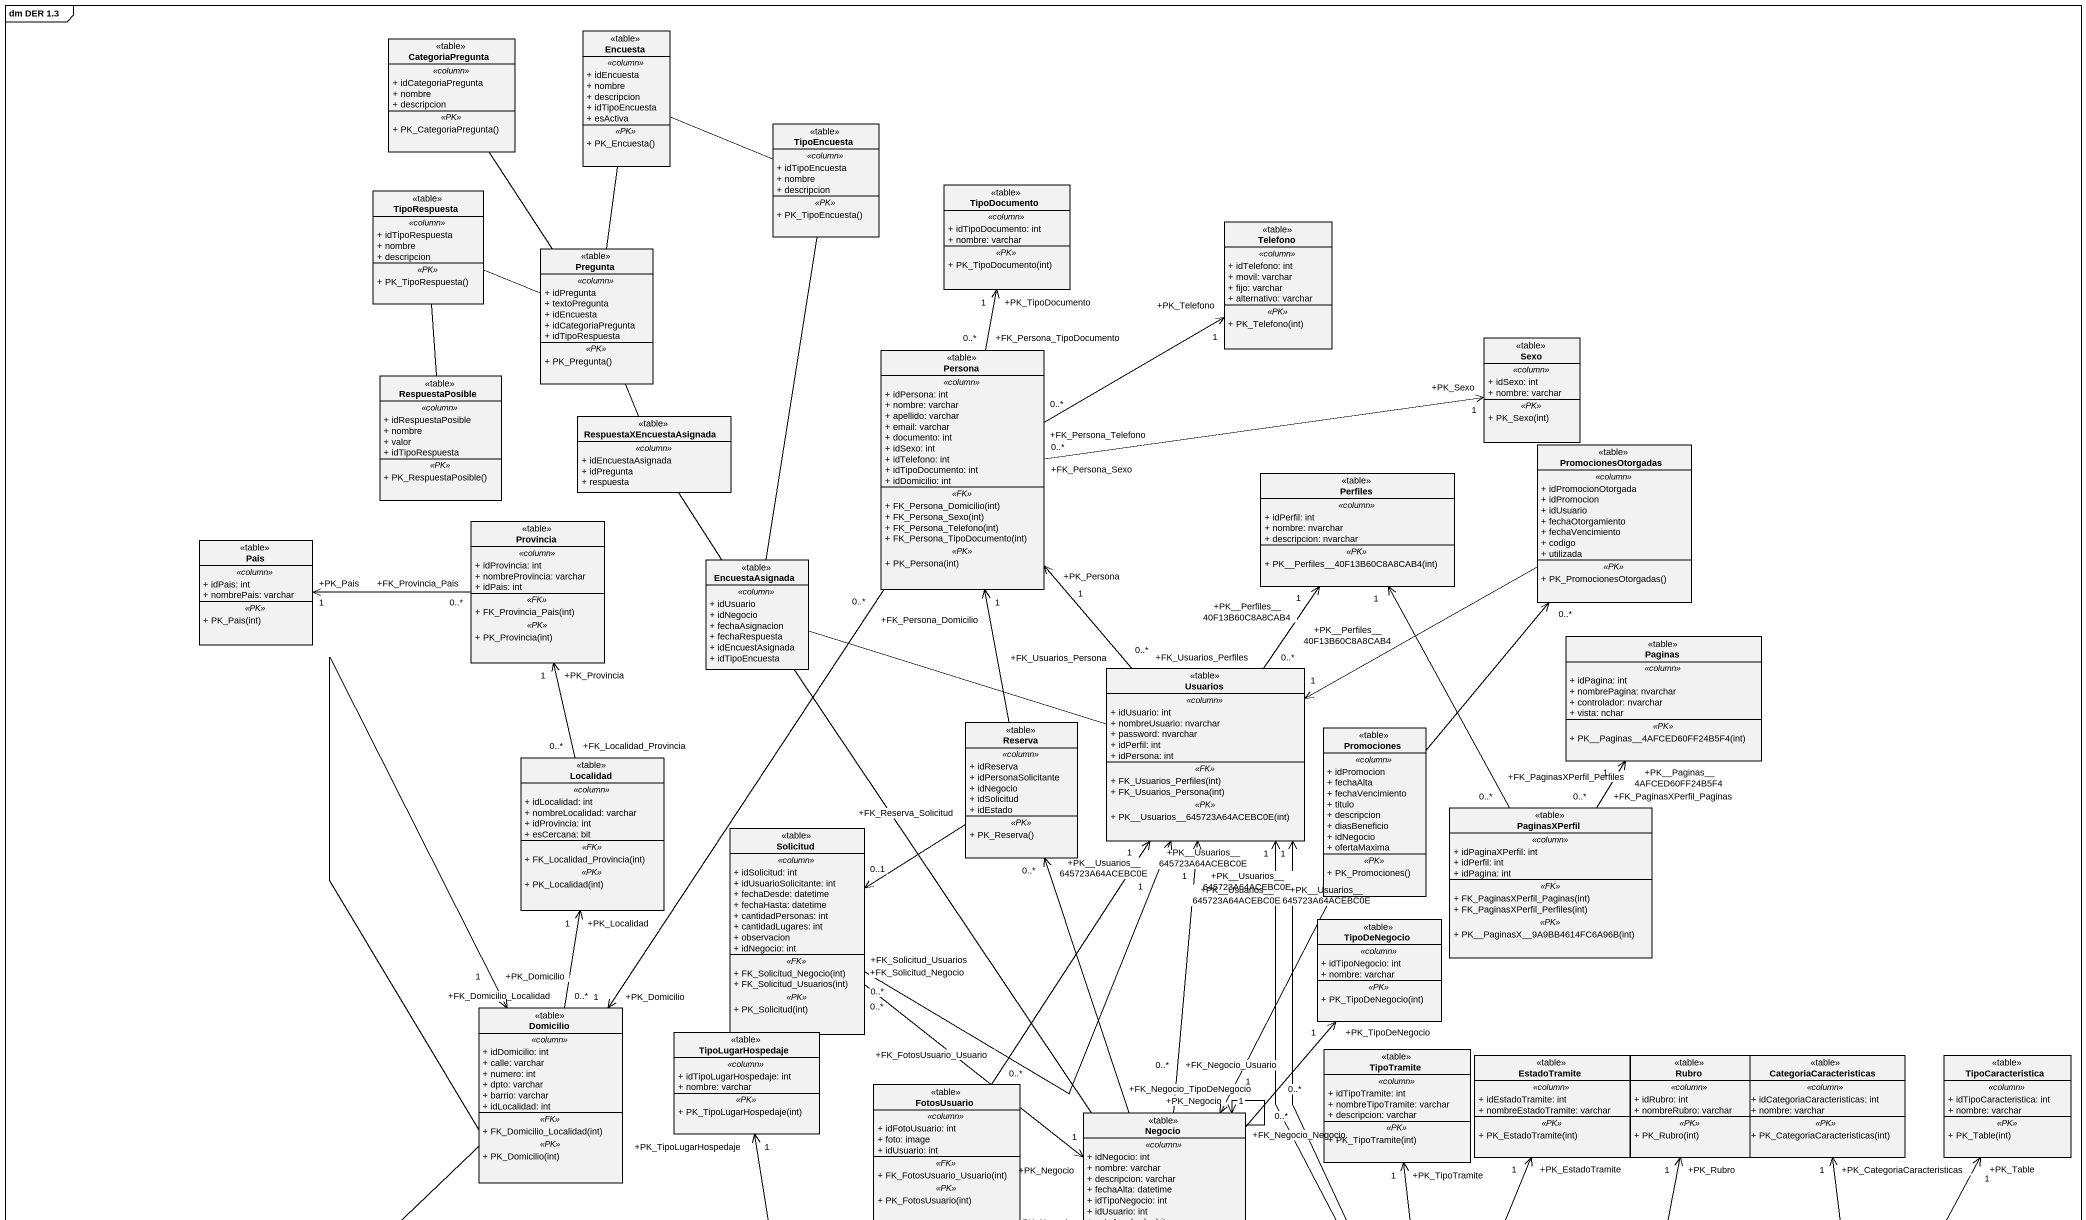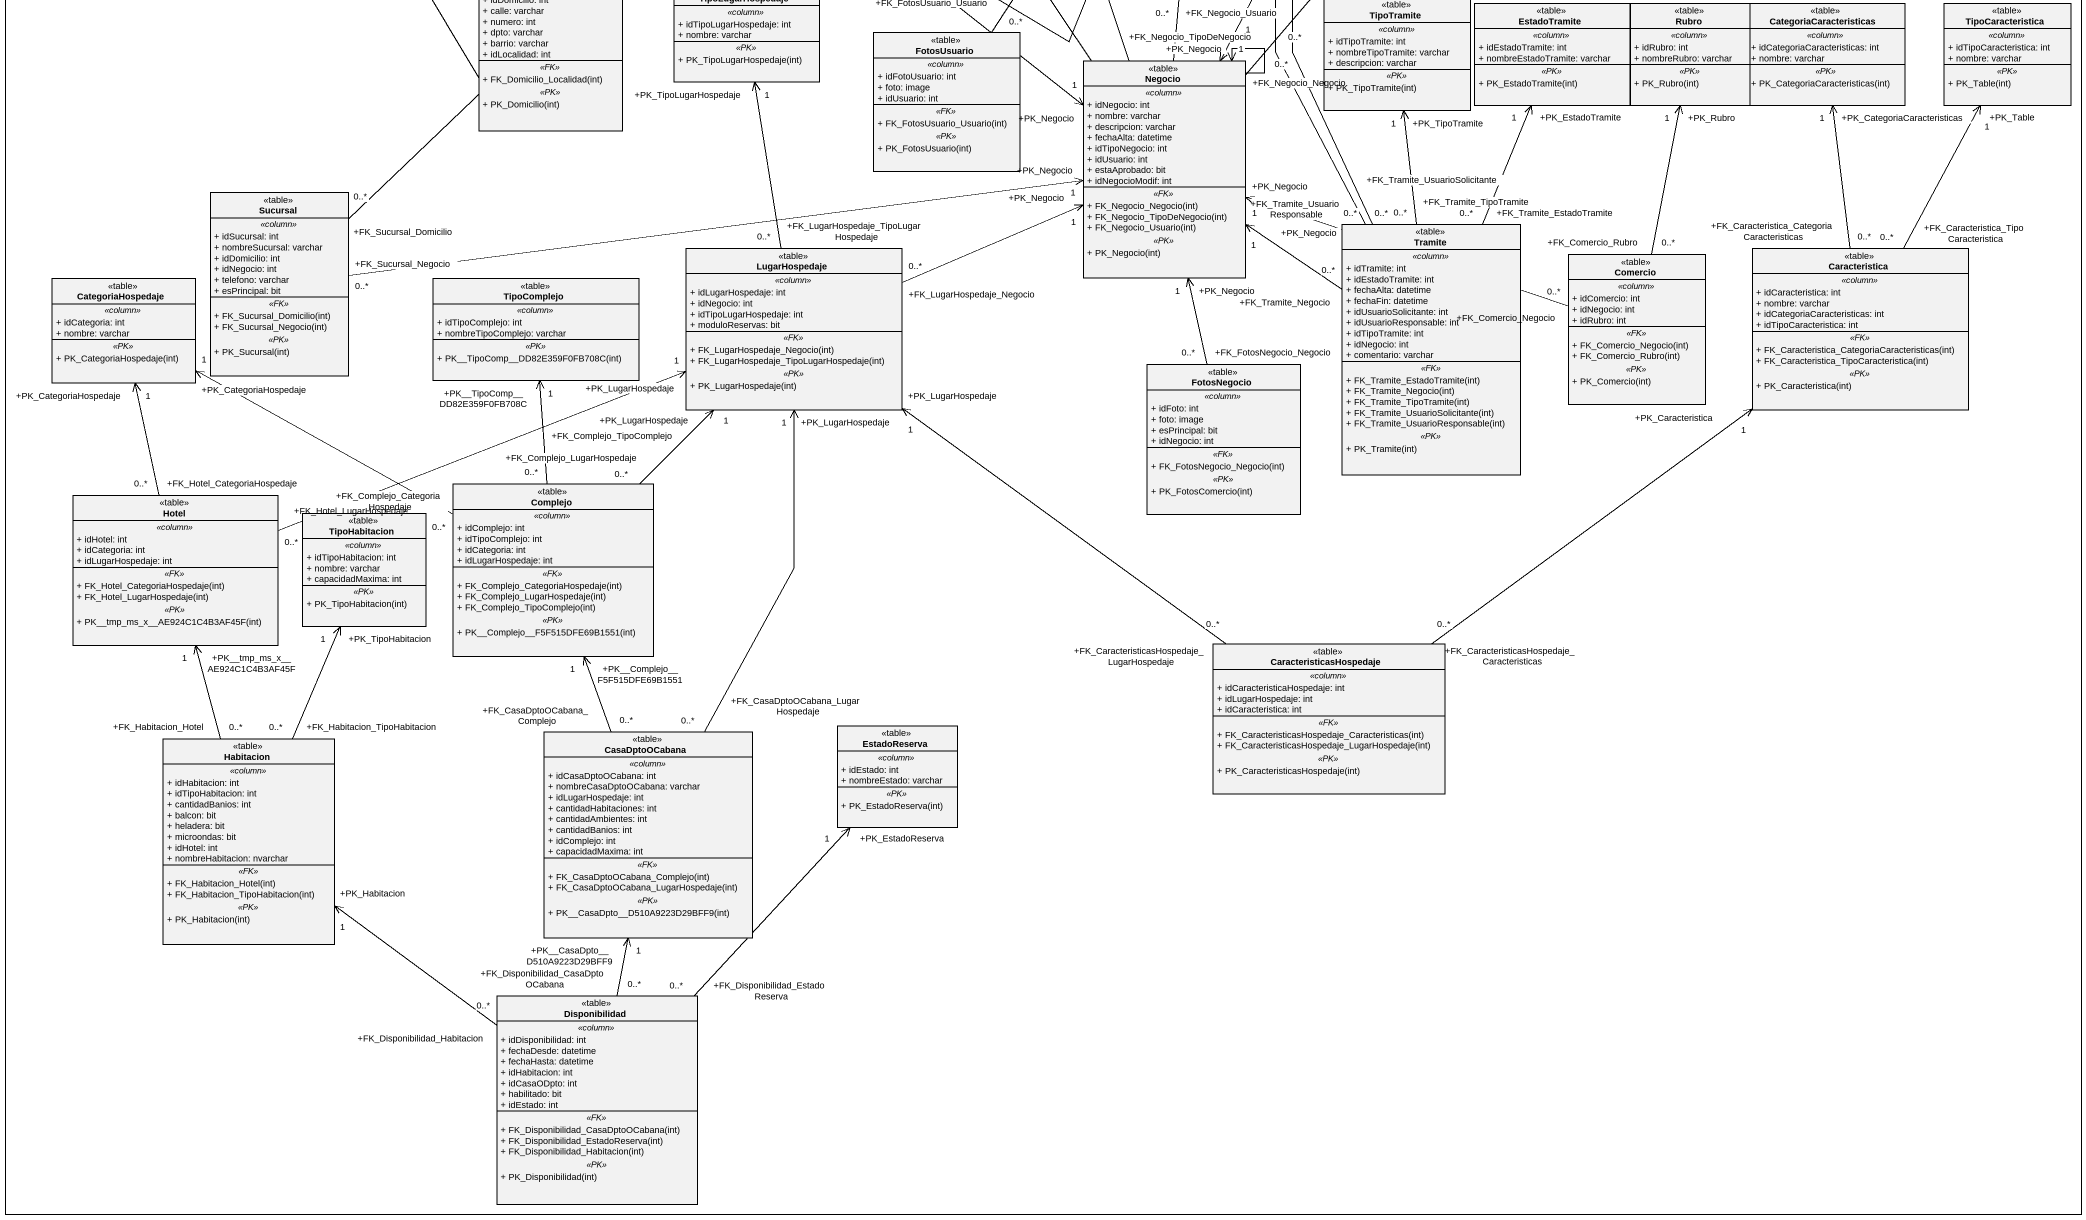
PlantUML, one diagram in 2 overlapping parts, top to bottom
@startuml
mainframe dm DER 1.3
hide circle
hide empty members
skinparam classAttributeIconSize 0
class CategoriaPregunta <<table>> {
  .. <<column>> ..
  + idCategoriaPregunta
  + nombre
  + descripcion
  .. <<PK>> ..
  + PK_CategoriaPregunta()
}
class Encuesta <<table>> {
  .. <<column>> ..
  + idEncuesta
  + nombre
  + descripcion
  + idTipoEncuesta
  + esActiva
  .. <<PK>> ..
  + PK_Encuesta()
}
class TipoEncuesta <<table>> {
  .. <<column>> ..
  + idTipoEncuesta
  + nombre
  + descripcion
  .. <<PK>> ..
  + PK_TipoEncuesta()
}
class TipoRespuesta <<table>> {
  .. <<column>> ..
  + idTipoRespuesta
  + nombre
  + descripcion
  .. <<PK>> ..
  + PK_TipoRespuesta()
}
class TipoDocumento <<table>> {
  .. <<column>> ..
  + idTipoDocumento: int
  + nombre: varchar
  .. <<PK>> ..
  + PK_TipoDocumento(int)
}
class Telefono <<table>> {
  .. <<column>> ..
  + idTelefono: int
  + movil: varchar
  + fijo: varchar
  + alternativo: varchar
  .. <<PK>> ..
  + PK_Telefono(int)
}
class Pregunta <<table>> {
  .. <<column>> ..
  + idPregunta
  + textoPregunta
  + idEncuesta
  + idCategoriaPregunta
  + idTipoRespuesta
  .. <<PK>> ..
  + PK_Pregunta()
}
class Sexo <<table>> {
  .. <<column>> ..
  + idSexo: int
  + nombre: varchar
  .. <<PK>> ..
  + PK_Sexo(int)
}
class RespuestaPosible <<table>> {
  .. <<column>> ..
  + idRespuestaPosible
  + nombre
  + valor
  + idTipoRespuesta
  .. <<PK>> ..
  + PK_RespuestaPosible()
}
class Persona <<table>> {
  .. <<column>> ..
  + idPersona: int
  + nombre: varchar
  + apellido: varchar
  + email: varchar
  + documento: int
  + idSexo: int
  + idTelefono: int
  + idTipoDocumento: int
  + idDomicilio: int
  .. <<FK>> ..
  + FK_Persona_Domicilio(int)
  + FK_Persona_Sexo(int)
  + FK_Persona_Telefono(int)
  + FK_Persona_TipoDocumento(int)
  .. <<PK>> ..
  + PK_Persona(int)
}
class RespuestaXEncuestaAsignada <<table>> {
  .. <<column>> ..
  + idEncuestaAsignada
  + idPregunta
  + respuesta
}
class PromocionesOtorgadas <<table>> {
  .. <<column>> ..
  + idPromocionOtorgada
  + idPromocion
  + idUsuario
  + fechaOtorgamiento
  + fechaVencimiento
  + codigo
  + utilizada
  .. <<PK>> ..
  + PK_PromocionesOtorgadas()
}
class Perfiles <<table>> {
  .. <<column>> ..
  + idPerfil: int
  + nombre: nvarchar
  + descripcion: nvarchar
  .. <<PK>> ..
  + PK~__Perfiles~__40F13B60C8A8CAB4(int)
}
class Pais <<table>> {
  .. <<column>> ..
  + idPais: int
  + nombrePais: varchar
  .. <<PK>> ..
  + PK_Pais(int)
}
class Provincia <<table>> {
  .. <<column>> ..
  + idProvincia: int
  + nombreProvincia: varchar
  + idPais: int
  .. <<FK>> ..
  + FK_Provincia_Pais(int)
  .. <<PK>> ..
  + PK_Provincia(int)
}
class EncuestaAsignada <<table>> {
  .. <<column>> ..
  + idUsuario
  + idNegocio
  + fechaAsignacion
  + fechaRespuesta
  + idEncuestAsignada
  + idTipoEncuesta
}
class Paginas <<table>> {
  .. <<column>> ..
  + idPagina: int
  + nombrePagina: nvarchar
  + controlador: nvarchar
  + vista: nchar
  .. <<PK>> ..
  + PK~__Paginas~__4AFCED60FF24B5F4(int)
}
class Usuarios <<table>> {
  .. <<column>> ..
  + idUsuario: int
  + nombreUsuario: nvarchar
  + password: nvarchar
  + idPerfil: int
  + idPersona: int
  .. <<FK>> ..
  + FK_Usuarios_Perfiles(int)
  + FK_Usuarios_Persona(int)
  .. <<PK>> ..
  + PK~__Usuarios~__645723A64ACEBC0E(int)
}
class Reserva <<table>> {
  .. <<column>> ..
  + idReserva
  + idPersonaSolicitante
  + idNegocio
  + idSolicitud
  + idEstado
  .. <<PK>> ..
  + PK_Reserva()
}
class Promociones <<table>> {
  .. <<column>> ..
  + idPromocion
  + fechaAlta
  + fechaVencimiento
  + titulo
  + descripcion
  + diasBeneficio
  + idNegocio
  + ofertaMaxima
  .. <<PK>> ..
  + PK_Promociones()
}
class Localidad <<table>> {
  .. <<column>> ..
  + idLocalidad: int
  + nombreLocalidad: varchar
  + idProvincia: int
  + esCercana: bit
  .. <<FK>> ..
  + FK_Localidad_Provincia(int)
  .. <<PK>> ..
  + PK_Localidad(int)
}
class PaginasXPerfil <<table>> {
  .. <<column>> ..
  + idPaginaXPerfil: int
  + idPerfil: int
  + idPagina: int
  .. <<FK>> ..
  + FK_PaginasXPerfil_Paginas(int)
  + FK_PaginasXPerfil_Perfiles(int)
  .. <<PK>> ..
  + PK~__PaginasX~__9A9BB4614FC6A96B(int)
}
class Solicitud <<table>> {
  .. <<column>> ..
  + idSolicitud: int
  + idUsuarioSolicitante: int
  + fechaDesde: datetime
  + fechaHasta: datetime
  + cantidadPersonas: int
  + cantidadLugares: int
  + observacion
  + idNegocio: int
  .. <<FK>> ..
  + FK_Solicitud_Negocio(int)
  + FK_Solicitud_Usuarios(int)
  .. <<PK>> ..
  + PK_Solicitud(int)
}
class TipoDeNegocio <<table>> {
  .. <<column>> ..
  + idTipoNegocio: int
  + nombre: varchar
  .. <<PK>> ..
  + PK_TipoDeNegocio(int)
}
class Domicilio <<table>> {
  .. <<column>> ..
  + idDomicilio: int
  + calle: varchar
  + numero: int
  + dpto: varchar
  + barrio: varchar
  + idLocalidad: int
  .. <<FK>> ..
  + FK_Domicilio_Localidad(int)
  .. <<PK>> ..
  + PK_Domicilio(int)
}
class TipoLugarHospedaje <<table>> {
  .. <<column>> ..
  + idTipoLugarHospedaje: int
  + nombre: varchar
  .. <<PK>> ..
  + PK_TipoLugarHospedaje(int)
}
class FotosUsuario <<table>> {
  .. <<column>> ..
  + idFotoUsuario: int
  + foto: image
  + idUsuario: int
  .. <<FK>> ..
  + FK_FotosUsuario_Usuario(int)
  .. <<PK>> ..
  + PK_FotosUsuario(int)
}
class TipoTramite <<table>> {
  .. <<column>> ..
  + idTipoTramite: int
  + nombreTipoTramite: varchar
  + descripcion: varchar
  .. <<PK>> ..
  + PK_TipoTramite(int)
}
class EstadoTramite <<table>> {
  .. <<column>> ..
  + idEstadoTramite: int
  + nombreEstadoTramite: varchar
  .. <<PK>> ..
  + PK_EstadoTramite(int)
}
class Rubro <<table>> {
  .. <<column>> ..
  + idRubro: int
  + nombreRubro: varchar
  .. <<PK>> ..
  + PK_Rubro(int)
}
class CategoriaCaracteristicas <<table>> {
  .. <<column>> ..
  + idCategoriaCaracteristicas: int
  + nombre: varchar
  .. <<PK>> ..
  + PK_CategoriaCaracteristicas(int)
}
class TipoCaracteristica <<table>> {
  .. <<column>> ..
  + idTipoCaracteristica: int
  + nombre: varchar
  .. <<PK>> ..
  + PK_Table(int)
}
class Negocio <<table>> {
  .. <<column>> ..
  + idNegocio: int
  + nombre: varchar
  + descripcion: varchar
  + fechaAlta: datetime
  + idTipoNegocio: int
  + idUsuario: int
  + estaAprobado: bit
  + idNegocioModif: int
  .. <<FK>> ..
  + FK_Negocio_Negocio(int)
  + FK_Negocio_TipoDeNegocio(int)
  + FK_Negocio_Usuario(int)
  .. <<PK>> ..
  + PK_Negocio(int)
}
class Sucursal <<table>> {
  .. <<column>> ..
  + idSucursal: int
  + nombreSucursal: varchar
  + idDomicilio: int
  + idNegocio: int
  + telefono: varchar
  + esPrincipal: bit
  .. <<FK>> ..
  + FK_Sucursal_Domicilio(int)
  + FK_Sucursal_Negocio(int)
  .. <<PK>> ..
  + PK_Sucursal(int)
}
class Tramite <<table>> {
  .. <<column>> ..
  + idTramite: int
  + idEstadoTramite: int
  + fechaAlta: datetime
  + fechaFin: datetime
  + idUsuarioSolicitante: int
  + idUsuarioResponsable: int
  + idTipoTramite: int
  + idNegocio: int
  + comentario: varchar
  .. <<FK>> ..
  + FK_Tramite_EstadoTramite(int)
  + FK_Tramite_Negocio(int)
  + FK_Tramite_TipoTramite(int)
  + FK_Tramite_UsuarioSolicitante(int)
  + FK_Tramite_UsuarioResponsable(int)
  .. <<PK>> ..
  + PK_Tramite(int)
}
class LugarHospedaje <<table>> {
  .. <<column>> ..
  + idLugarHospedaje: int
  + idNegocio: int
  + idTipoLugarHospedaje: int
  + moduloReservas: bit
  .. <<FK>> ..
  + FK_LugarHospedaje_Negocio(int)
  + FK_LugarHospedaje_TipoLugarHospedaje(int)
  .. <<PK>> ..
  + PK_LugarHospedaje(int)
}
class Comercio <<table>> {
  .. <<column>> ..
  + idComercio: int
  + idNegocio: int
  + idRubro: int
  .. <<FK>> ..
  + FK_Comercio_Negocio(int)
  + FK_Comercio_Rubro(int)
  .. <<PK>> ..
  + PK_Comercio(int)
}
class Caracteristica <<table>> {
  .. <<column>> ..
  + idCaracteristica: int
  + nombre: varchar
  + idCategoriaCaracteristicas: int
  + idTipoCaracteristica: int
  .. <<FK>> ..
  + FK_Caracteristica_CategoriaCaracteristicas(int)
  + FK_Caracteristica_TipoCaracteristica(int)
  .. <<PK>> ..
  + PK_Caracteristica(int)
}
class CategoriaHospedaje <<table>> {
  .. <<column>> ..
  + idCategoria: int
  + nombre: varchar
  .. <<PK>> ..
  + PK_CategoriaHospedaje(int)
}
class TipoComplejo <<table>> {
  .. <<column>> ..
  + idTipoComplejo: int
  + nombreTipoComplejo: varchar
  .. <<PK>> ..
  + PK~__TipoComp~__DD82E359F0FB708C(int)
}
class FotosNegocio <<table>> {
  .. <<column>> ..
  + idFoto: int
  + foto: image
  + esPrincipal: bit
  + idNegocio: int
  .. <<FK>> ..
  + FK_FotosNegocio_Negocio(int)
  .. <<PK>> ..
  + PK_FotosComercio(int)
}
class Hotel <<table>> {
  .. <<column>> ..
  + idHotel: int
  + idCategoria: int
  + idLugarHospedaje: int
  .. <<FK>> ..
  + FK_Hotel_CategoriaHospedaje(int)
  + FK_Hotel_LugarHospedaje(int)
  .. <<PK>> ..
  + PK~__tmp_ms_x~__AE924C1C4B3AF45F(int)
}
class Complejo <<table>> {
  .. <<column>> ..
  + idComplejo: int
  + idTipoComplejo: int
  + idCategoria: int
  + idLugarHospedaje: int
  .. <<FK>> ..
  + FK_Complejo_CategoriaHospedaje(int)
  + FK_Complejo_LugarHospedaje(int)
  + FK_Complejo_TipoComplejo(int)
  .. <<PK>> ..
  + PK~__Complejo~__F5F515DFE69B1551(int)
}
class TipoHabitacion <<table>> {
  .. <<column>> ..
  + idTipoHabitacion: int
  + nombre: varchar
  + capacidadMaxima: int
  .. <<PK>> ..
  + PK_TipoHabitacion(int)
}
class CaracteristicasHospedaje <<table>> {
  .. <<column>> ..
  + idCaracteristicaHospedaje: int
  + idLugarHospedaje: int
  + idCaracteristica: int
  .. <<FK>> ..
  + FK_CaracteristicasHospedaje_Caracteristicas(int)
  + FK_CaracteristicasHospedaje_LugarHospedaje(int)
  .. <<PK>> ..
  + PK_CaracteristicasHospedaje(int)
}
class EstadoReserva <<table>> {
  .. <<column>> ..
  + idEstado: int
  + nombreEstado: varchar
  .. <<PK>> ..
  + PK_EstadoReserva(int)
}
class Habitacion <<table>> {
  .. <<column>> ..
  + idHabitacion: int
  + idTipoHabitacion: int
  + cantidadBanios: int
  + balcon: bit
  + heladera: bit
  + microondas: bit
  + idHotel: int
  + nombreHabitacion: nvarchar
  .. <<FK>> ..
  + FK_Habitacion_Hotel(int)
  + FK_Habitacion_TipoHabitacion(int)
  .. <<PK>> ..
  + PK_Habitacion(int)
}
class CasaDptoOCabana <<table>> {
  .. <<column>> ..
  + idCasaDptoOCabana: int
  + nombreCasaDptoOCabana: varchar
  + idLugarHospedaje: int
  + cantidadHabitaciones: int
  + cantidadAmbientes: int
  + cantidadBanios: int
  + idComplejo: int
  + capacidadMaxima: int
  .. <<FK>> ..
  + FK_CasaDptoOCabana_Complejo(int)
  + FK_CasaDptoOCabana_LugarHospedaje(int)
  .. <<PK>> ..
  + PK~__CasaDpto~__D510A9223D29BFF9(int)
}
class Disponibilidad <<table>> {
  .. <<column>> ..
  + idDisponibilidad: int
  + fechaDesde: datetime
  + fechaHasta: datetime
  + idHabitacion: int
  + idCasaODpto: int
  + habilitado: bit
  + idEstado: int
  .. <<FK>> ..
  + FK_Disponibilidad_CasaDptoOCabana(int)
  + FK_Disponibilidad_EstadoReserva(int)
  + FK_Disponibilidad_Habitacion(int)
  .. <<PK>> ..
  + PK_Disponibilidad(int)
}
Encuesta -right- TipoEncuesta
Encuesta -- Pregunta
TipoEncuesta -- EncuestaAsignada
Pregunta -up- CategoriaPregunta
Pregunta -left- TipoRespuesta
Pregunta -- RespuestaXEncuestaAsignada
RespuestaPosible -up- TipoRespuesta
Persona "+FK_Persona_TipoDocumento\n0..*" -up-> "+PK_TipoDocumento\n1" TipoDocumento
Persona "+FK_Persona_Telefono\n0..*" -right-> "+PK_Telefono\n1" Telefono
Persona "+FK_Persona_Sexo\n0..*" -right-> "+PK_Sexo\n1" Sexo
Persona "+FK_Persona_Domicilio\n0..*" --> "+PK_Domicilio\n1" Domicilio
PromocionesOtorgadas -left-> "1" Usuarios
Provincia "+FK_Provincia_Pais\n0..*" -left-> "+PK_Pais\n1" Pais
EncuestaAsignada -up- RespuestaXEncuestaAsignada
EncuestaAsignada -right- Usuarios
EncuestaAsignada -- Negocio
Usuarios "+FK_Usuarios_Persona\n0..*" -up-> "+PK_Persona\n1" Persona
Usuarios "+FK_Usuarios_Perfiles\n0..*" -up-> "+PK~__Perfiles~__40F13B60C8A8CAB4\n1" Perfiles
Reserva -up-> "1" Persona
Reserva "+FK_Reserva_Solicitud" --> "0..1" Solicitud
Promociones -up-> "0..*" PromocionesOtorgadas
Promociones --> "1" Negocio
Localidad "+FK_Localidad_Provincia\n0..*" -up-> "+PK_Provincia\n1" Provincia
PaginasXPerfil "+FK_PaginasXPerfil_Perfiles\n0..*" -up-> "+PK~__Perfiles~__40F13B60C8A8CAB4\n1" Perfiles
PaginasXPerfil "+FK_PaginasXPerfil_Paginas\n0..*" -up-> "+PK~__Paginas~__4AFCED60FF24B5F4\n1" Paginas
Solicitud "+FK_Solicitud_Usuarios\n0..*" -right-> "+PK~__Usuarios~__645723A64ACEBC0E\n1" Usuarios
Solicitud "+FK_Solicitud_Negocio\n0..*" --> "+PK_Negocio\n1" Negocio
Domicilio "+FK_Domicilio_Localidad\n0..*" -up-> "+PK_Localidad\n1" Localidad
FotosUsuario "+FK_FotosUsuario_Usuario\n0..*" -up-> "+PK~__Usuarios~__645723A64ACEBC0E\n1" Usuarios
Negocio "+FK_Negocio_Usuario\n0..*" -up-> "+PK~__Usuarios~__645723A64ACEBC0E\n1" Usuarios
Negocio -up-> "0..*" Reserva
Negocio "+FK_Negocio_TipoDeNegocio\n0..*" -up-> "+PK_TipoDeNegocio\n1" TipoDeNegocio
Negocio "+FK_Negocio_Negocio\n0..*" --> "+PK_Negocio\n1" Negocio
Sucursal "+FK_Sucursal_Domicilio\n0..*" -up-> "+PK_Domicilio\n1" Domicilio
Sucursal "+FK_Sucursal_Negocio\n0..*" -right-> "+PK_Negocio\n1" Negocio
Tramite "+FK_Tramite_UsuarioSolicitante\n0..*" -up-> "+PK~__Usuarios~__645723A64ACEBC0E\n1" Usuarios
Tramite "+FK_Tramite_UsuarioResponsable\n0..*" -up-> "+PK~__Usuarios~__645723A64ACEBC0E\n1" Usuarios
Tramite "+FK_Tramite_TipoTramite\n0..*" -up-> "+PK_TipoTramite\n1" TipoTramite
Tramite "+FK_Tramite_EstadoTramite\n0..*" -up-> "+PK_EstadoTramite\n1" EstadoTramite
Tramite "+FK_Tramite_Negocio\n0..*" -up-> "+PK_Negocio\n1" Negocio
LugarHospedaje "+FK_LugarHospedaje_TipoLugarHospedaje\n0..*" -up-> "+PK_TipoLugarHospedaje\n1" TipoLugarHospedaje
LugarHospedaje "+FK_LugarHospedaje_Negocio\n0..*" -right-> "+PK_Negocio\n1" Negocio
Comercio "+FK_Comercio_Rubro\n0..*" -up-> "+PK_Rubro\n1" Rubro
Comercio "+FK_Comercio_Negocio\n0..*" -left-> "+PK_Negocio\n1" Negocio
Caracteristica "+FK_Caracteristica_CategoriaCaracteristicas\n0..*" -up-> "+PK_CategoriaCaracteristicas\n1" CategoriaCaracteristicas
Caracteristica "+FK_Caracteristica_TipoCaracteristica\n0..*" -up-> "+PK_Table\n1" TipoCaracteristica
FotosNegocio "+FK_FotosNegocio_Negocio\n0..*" -up-> "+PK_Negocio\n1" Negocio
Hotel "+FK_Hotel_LugarHospedaje\n0..*" -right-> "+PK_LugarHospedaje\n1" LugarHospedaje
Hotel "+FK_Hotel_CategoriaHospedaje\n0..*" -up-> "+PK_CategoriaHospedaje\n1" CategoriaHospedaje
Complejo "+FK_Complejo_LugarHospedaje\n0..*" -up-> "+PK_LugarHospedaje\n1" LugarHospedaje
Complejo "+FK_Complejo_CategoriaHospedaje\n0..*" -left-> "+PK_CategoriaHospedaje\n1" CategoriaHospedaje
Complejo "+FK_Complejo_TipoComplejo\n0..*" -up-> "+PK~__TipoComp~__DD82E359F0FB708C\n1" TipoComplejo
CaracteristicasHospedaje "+FK_CaracteristicasHospedaje_LugarHospedaje\n0..*" -up-> "+PK_LugarHospedaje\n1" LugarHospedaje
CaracteristicasHospedaje "+FK_CaracteristicasHospedaje_Caracteristicas\n0..*" -up-> "+PK_Caracteristica\n1" Caracteristica
Habitacion "+FK_Habitacion_Hotel\n0..*" -up-> "+PK~__tmp_ms_x~__AE924C1C4B3AF45F\n1" Hotel
Habitacion "+FK_Habitacion_TipoHabitacion\n0..*" -up-> "+PK_TipoHabitacion\n1" TipoHabitacion
CasaDptoOCabana "+FK_CasaDptoOCabana_LugarHospedaje\n0..*" -up-> "+PK_LugarHospedaje\n1" LugarHospedaje
CasaDptoOCabana "+FK_CasaDptoOCabana_Complejo\n0..*" -up-> "+PK~__Complejo~__F5F515DFE69B1551\n1" Complejo
Disponibilidad "+FK_Disponibilidad_EstadoReserva\n0..*" -up-> "+PK_EstadoReserva\n1" EstadoReserva
Disponibilidad "+FK_Disponibilidad_Habitacion\n0..*" -up-> "+PK_Habitacion\n1" Habitacion
Disponibilidad "+FK_Disponibilidad_CasaDptoOCabana\n0..*" -up-> "+PK~__CasaDpto~__D510A9223D29BFF9\n1" CasaDptoOCabana
@enduml
